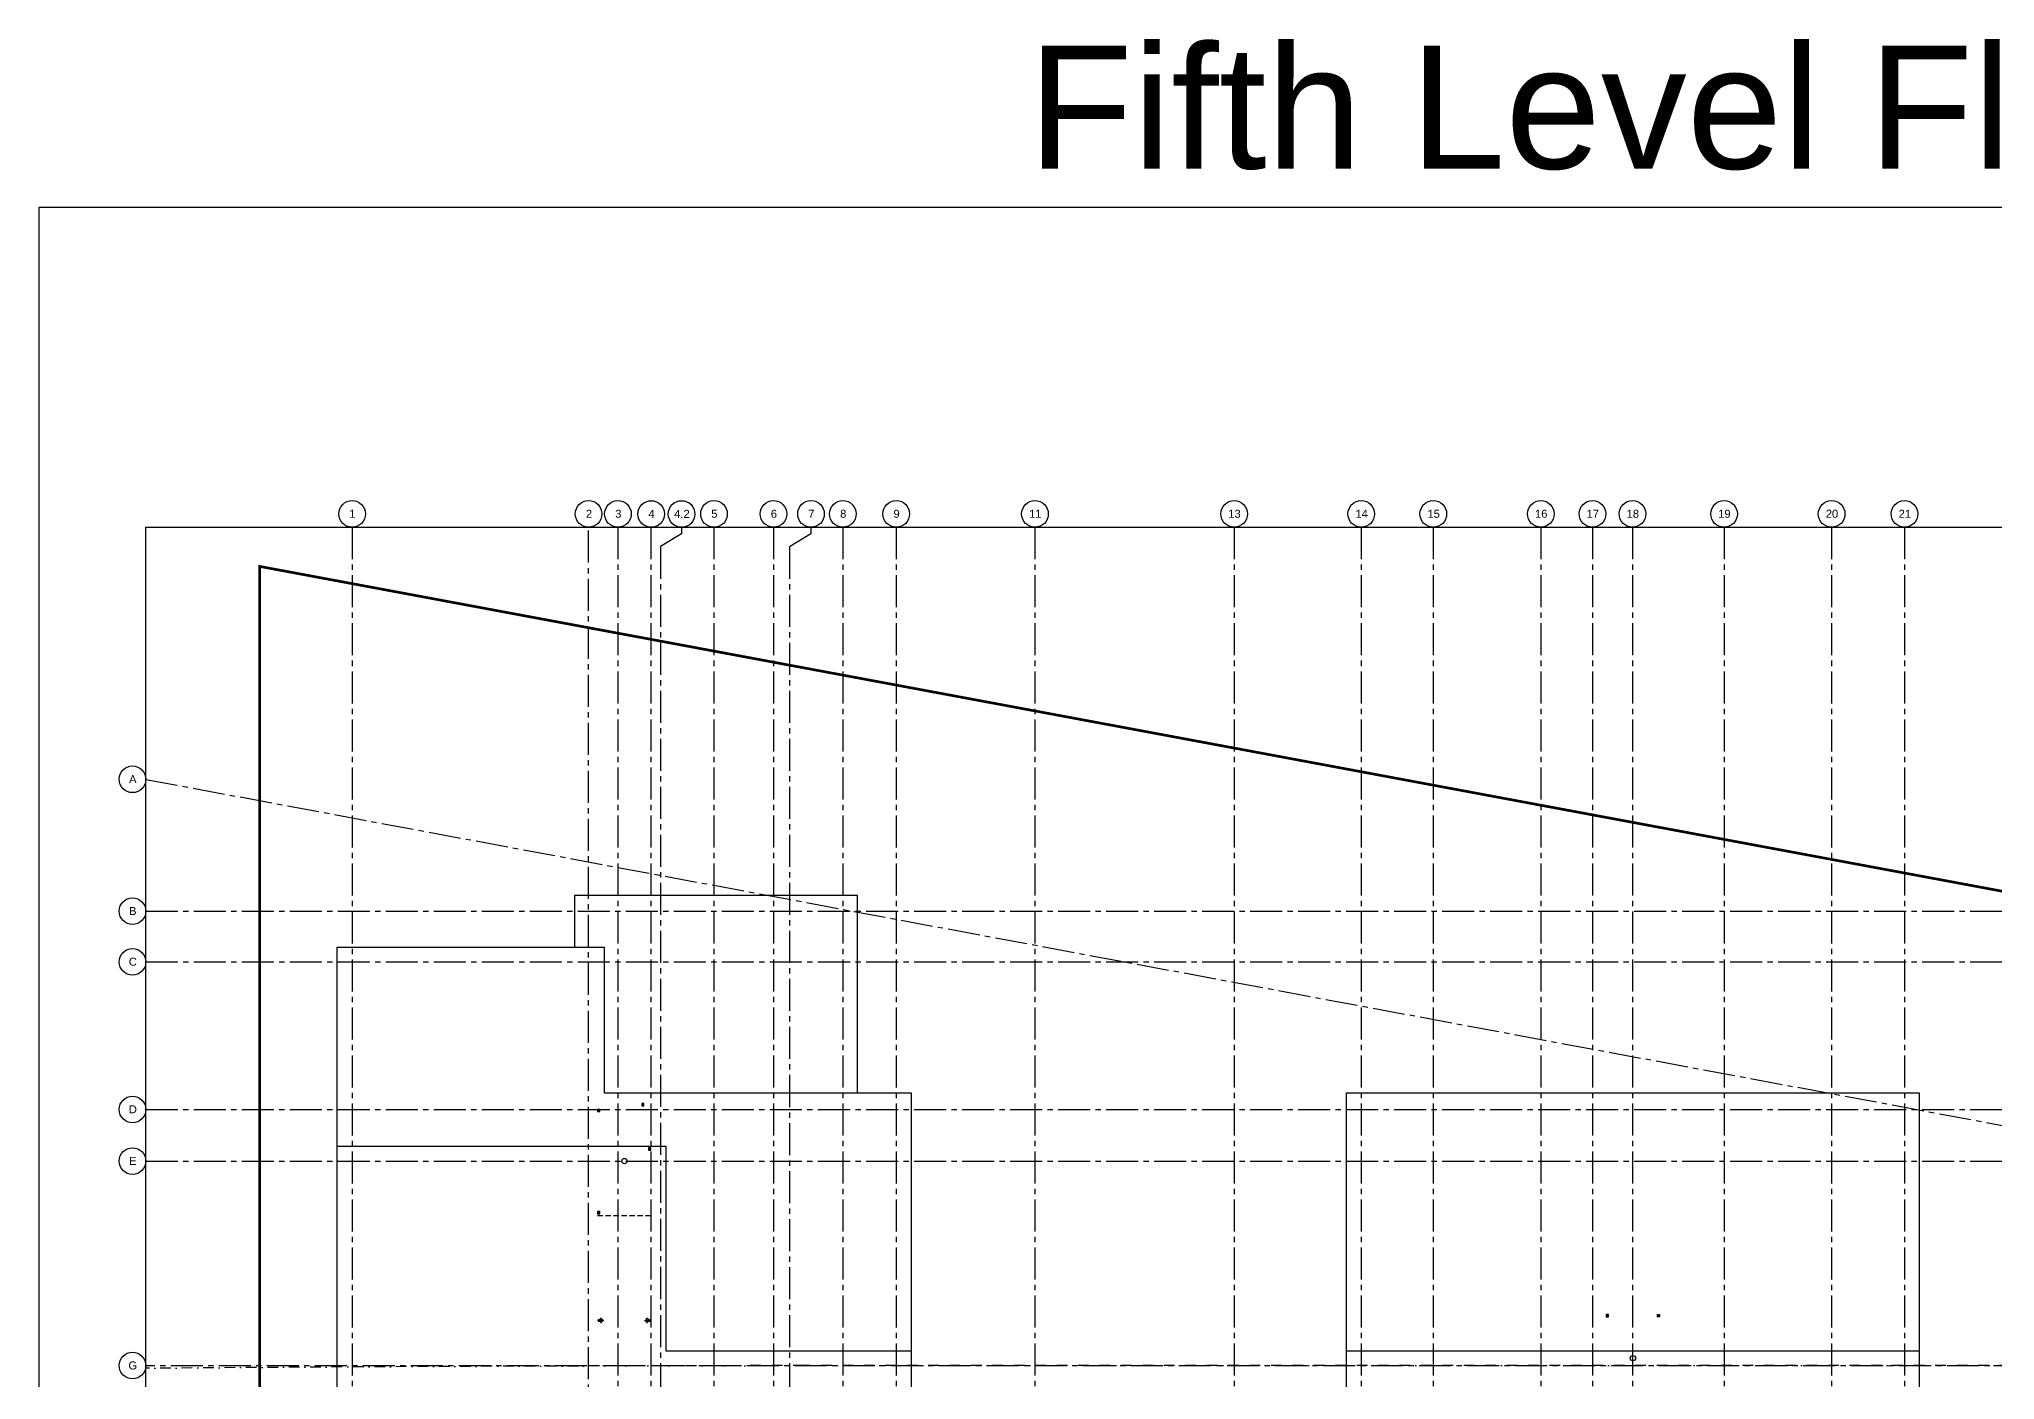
# Model space of a CAD drawing. Header units: inches. Extents: x 30000 to 34048, y 0 to 3165.
# Drawn here: x 30000 to 32200, y 1657 to 3165 of the extents above; entities that cross this region are included whole.
import ezdxf
from ezdxf.enums import TextEntityAlignment as Align

# ---------------------------------------------------------------- set-up
doc = ezdxf.new("R2010")
doc.units = ezdxf.units.IN
doc.header["$LTSCALE"] = 48
doc.header["$MEASUREMENT"] = 0
for name, pattern in [('CENTER2', [1.125, 0.75, -0.125, 0.125, -0.125]), ('DASHDOT2', [0.5, 0.25, -0.125, 0, -0.125]), ('HIDDEN', [0.375, 0.25, -0.125]), ('HIDDEN2', [0.1875, 0.125, -0.0625]), ('PHANTOM2', [1.25, 0.625, -0.125, 0.125, -0.125, 0.125, -0.125])]:
    doc.linetypes.add(name, pattern=pattern)
for name, color, linetype in [('_0_Objects', 8, 'Continuous'), ('A-Clng Mtd Light Fixture', 8, 'Continuous'), ('A-Flor-Soffit', 8, 'HIDDEN2'), ('A-Flor-Wall Mtd Fixture', 8, 'Continuous'), ('A-Grid(3-32)', 8, 'CENTER2'), ('A-Roof-Below', 8, 'Continuous'), ('A-Site-Property', 8, 'PHANTOM2'), ('S-Grid-Iden', 8, 'Continuous'), ('Zoning Envelope', 8, 'DASHDOT2')]:
    doc.layers.add(name, color=color, linetype=linetype)
doc.layers.add('A-ANNO-NPLT', color=8, linetype='Continuous', plot=False)
doc.styles.add('Arial_1', font='arial.ttf', dxfattribs={"height": 0.092206})
doc.styles.get("Standard").update_dxf_attribs({"font": 'arial.ttf'})

# ---------------------------------------------------------------- blocks, each defined once
blk = doc.blocks.new('5th FLOOR CORE & SHELL')
at = {"layer": 'A-Roof-Below'}
for points in [[(8905.1, -14062.1), (8905.1, -13840.1), (8586.8, -13840.1), (8586.8, -13898.1)], [(8319.9, -14122.1), (8319.9, -13898.1), (8620.1, -13898.1), (8620.1, -14062.1), (8965.1, -14062.1), (8965.1, -14352.1)], [(9454.9, -14352.1), (9454.9, -14062.1), (10099.1, -14062.1), (10099.1, -14352.1)], [(8321, -14478.8), (8319.9, -14478.8), (8319.9, -14122.1), (8689.5, -14122.1), (8689.5, -14352.1), (8965.1, -14352.1), (8965.1, -14574.9)], [(9454.9, -14574.9), (9454.9, -14352.1), (10099.1, -14352.1), (10099.1, -14574.9)]]:
    blk.add_lwpolyline(points, dxfattribs=at)
blk = doc.blocks.new('Column Bubble')
blk.add_circle((-0.004, -0.002), 0.156)
blk.add_attdef('XX', text='', height=0.0938).set_placement((0, 0), align=Align.MIDDLE_CENTER)
blk = doc.blocks.new('5TH FLOOR - STRUCTURAL GRID')
at = {"layer": 'A-Grid(3-32)'}
for p, q in [((8336.5, -13426), (8336.5, -15409.8)), ((8602.5, -15409.8), (8602.5, -13426)), ((8635.5, -13426), (8635.5, -15409.8)), ((8672.5, -13426), (8672.5, -15409.8)), ((8743.5, -13426), (8743.5, -15409.8)), ((8810.5, -13426), (8810.5, -15409.8)), ((8888.5, -13426), (8888.5, -15409.8)), ((8948.5, -13426), (8948.5, -15409.8)), ((9104.5, -13426), (9104.5, -15409.8)), ((9328.5, -13426), (9328.5, -15409.8)), ((9471.5, -13426), (9471.5, -15409.8)), ((9552.5, -13426), (9552.5, -15409.8)), ((9673.5, -13426), (9673.5, -15409.8)), ((9731.5, -13426), (9731.5, -15409.8)), ((9776.5, -13426), (9776.5, -15409.8)), ((9879.5, -13426), (9879.5, -15409.8)), ((10000.5, -13426), (10000.5, -15409.8)), ((10082.5, -13426), (10082.5, -15409.8)), ((8683.5, -13447.8), (8683.5, -15388)), ((8828.5, -13447.9), (8828.5, -15387.9)), ((8104.5, -13709.5), (11912.5, -14419.2)), ((8104.5, -13857.8), (11894.5, -13857.8)), ((8104.5, -13914.8), (11894.5, -13914.8)), ((8104.5, -14080.8), (11894.5, -14080.8)), ((8104.5, -14138.8), (11894.5, -14138.8)), ((11894.5, -14368.8), (8104.5, -14368.8))]:
    blk.add_line(p, q, dxfattribs=at)
for points in [[(8707.1, -13426.1), (8707.1, -13433.2), (8683.5, -13447.8)], [(8852.6, -13426), (8852.6, -13433.5), (8828.5, -13447.9)]]:
    blk.add_lwpolyline(points, dxfattribs=at)
at = {"layer": 'S-Grid-Iden', "xscale": 96, "yscale": 96, "zscale": 96}
for p, values in [((8336.9, -13410.8), {'XX': '1'}), ((8602.9, -13410.8), {'XX': '2'}), ((8635.9, -13410.8), {'XX': '3'}), ((8673.3, -13410.9), {'XX': '4'}), ((8707.5, -13410.9), {'XX': '4.2'}), ((8743.9, -13410.8), {'XX': '5'}), ((8810.9, -13410.8), {'XX': '6'}), ((8853, -13410.8), {'XX': '7'}), ((8888.9, -13410.8), {'XX': '8'}), ((8948.9, -13410.8), {'XX': '9'}), ((9104.9, -13410.8), {'XX': '11'}), ((9328.9, -13410.8), {'XX': '13'}), ((9471.9, -13410.8), {'XX': '14'}), ((9552.9, -13410.8), {'XX': '15'}), ((9673.9, -13410.8), {'XX': '16'}), ((9731.9, -13410.8), {'XX': '17'}), ((9776.9, -13410.8), {'XX': '18'}), ((9879.9, -13410.8), {'XX': '19'}), ((10000.9, -13410.8), {'XX': '20'}), ((10082.9, -13410.8), {'XX': '21'}), ((8089.9, -13709.2), {'XX': 'A'}), ((8089.9, -13857.5), {'XX': 'B'}), ((8089.9, -13914.5), {'XX': 'C'}), ((8089.9, -14080.5), {'XX': 'D'}), ((8089.9, -14138.5), {'XX': 'E'}), ((8089.9, -14368.5), {'XX': 'G'})]:
    blk.add_blockref('Column Bubble', p, dxfattribs=at).add_auto_attribs(values)
blk = doc.blocks.new('door sign light')
at = {"layer": 'A-Flor-Wall Mtd Fixture'}
blk.add_lwpolyline([(-1.25, -2.5), (1.25, -2.5), (1.25, 0), (-1.25, 0)], close=True, dxfattribs=at)
blk.add_circle((0, -1.25), 0.75, dxfattribs=at)
blk = doc.blocks.new('wall sconce typ')
for p, q in [((3, 4), (-3, 4)), ((-1.5, 1), (1.5, 1)), ((0, 7), (0, 0))]:
    blk.add_line(p, q)
blk.add_circle((0, 4), 2)
blk = doc.blocks.new('guest corridor ceiling layout')
at = {"layer": 'A-Clng Mtd Light Fixture'}
for centre in [(-3041.6, -283), (-1907.5, -504.6)]:
    blk.add_circle(centre, 3, dxfattribs=at)
at = {"layer": 'A-Flor-Soffit'}
blk.add_line((-3072, -344.1), (-3012, -344.1), dxfattribs=at)
for p in [(-3021, -218.4), (-3013.3, -268.1)]:
    blk.add_blockref('door sign light', p, dxfattribs=at)
at = {"layer": 'A-Flor-Soffit', "rotation": 90}
for p in [(-3072, -226.1), (-3072, -341.1), (-1937.5, -456.9)]:
    blk.add_blockref('door sign light', p, dxfattribs=at)
at = {"layer": 'A-Flor-Soffit', "xscale": -1, "rotation": 270}
blk.add_blockref('door sign light', (-1877.5, -456.9), dxfattribs=at)
at = {"layer": 'A-Flor-Wall Mtd Fixture', "rotation": 270}
blk.add_blockref('wall sconce typ', (-3072, -462.1), dxfattribs=at)
at = {"layer": 'A-Flor-Wall Mtd Fixture', "xscale": -1, "rotation": 90}
blk.add_blockref('wall sconce typ', (-3012, -462.1), dxfattribs=at)

msp = doc.modelspace()

# ---------------------------------------------------------------- linework, layer by layer
at = {"layer": 'A-ANNO-NPLT'}
for points in [[(30000, 0), (30000, 2976), (34048, 2976), (34048, 0)], [(30120, 360), (30120, 2616), (33928, 2616), (33928, 360)]]:
    msp.add_lwpolyline(points, close=True, dxfattribs=at)
at = {"layer": 'A-Site-Property', "const_width": 3}
msp.add_lwpolyline([(30860, 809.3, 0.000391), (30716, 809.1, 0.00127), (30248, 807.2), (30248, 1672.1), (30248, 2572), (33651.8, 1937.6, 0.002707), (33800, 1910.8), (33800, 809.3), (30860, 809.3)], format="xyb", dxfattribs=at)
at = {"layer": 'Zoning Envelope'}
msp.add_lwpolyline([(33928, 1673.3), (30860, 1673.3, 0.000426), (30726.6, 1673.1, 0.001551), (30120, 1670.3, 0.001255)], format="xyb", dxfattribs=at)
msp.add_lwpolyline([(33928, 1673.3), (30860, 1673.3, 0.000426), (30726.6, 1673.1, 0.001551), (30120, 1670.3, 0.001255)], format="xyb", dxfattribs=at)
msp.add_lwpolyline([(33928, 1673.3), (30860, 1673.3, 0.000426), (30726.6, 1673.1, 0.001551), (30120, 1670.3, 0.001255)], format="xyb", dxfattribs=at)
msp.add_lwpolyline([(33928, 1673.3), (30860, 1673.3, 0.000426), (30726.6, 1673.1, 0.001551), (30120, 1670.3, 0.001255)], format="xyb", dxfattribs=at)
msp.add_lwpolyline([(33928, 1673.3), (30860, 1673.3, 0.000426), (30726.6, 1673.1, 0.001551), (30120, 1670.3, 0.001255)], format="xyb", dxfattribs=at)

# ---------------------------------------------------------------- block references
at = {"layer": '_0_Objects', "linetype": 'HIDDEN'}
msp.add_blockref('5TH FLOOR - STRUCTURAL GRID', (22015.5, 16042), dxfattribs=at)
at = {"layer": '_0_Objects'}
msp.add_blockref('5th FLOOR CORE & SHELL', (22015.5, 16042), dxfattribs=at)
at = {"layer": 'A-Flor-Soffit'}
msp.add_blockref('guest corridor ceiling layout', (33700, 2186.3), dxfattribs=at)

# ---------------------------------------------------------------- texts
at = {"layer": 'A-ANNO-NPLT', "insert": (32024.9, 3087.4), "char_height": 138.301, "width": 3995.905, "attachment_point": 5, "style": 'Arial_1'}
msp.add_mtext('Fifth Level Floor Plan', dxfattribs=at)

doc.saveas('drawing.dxf')
